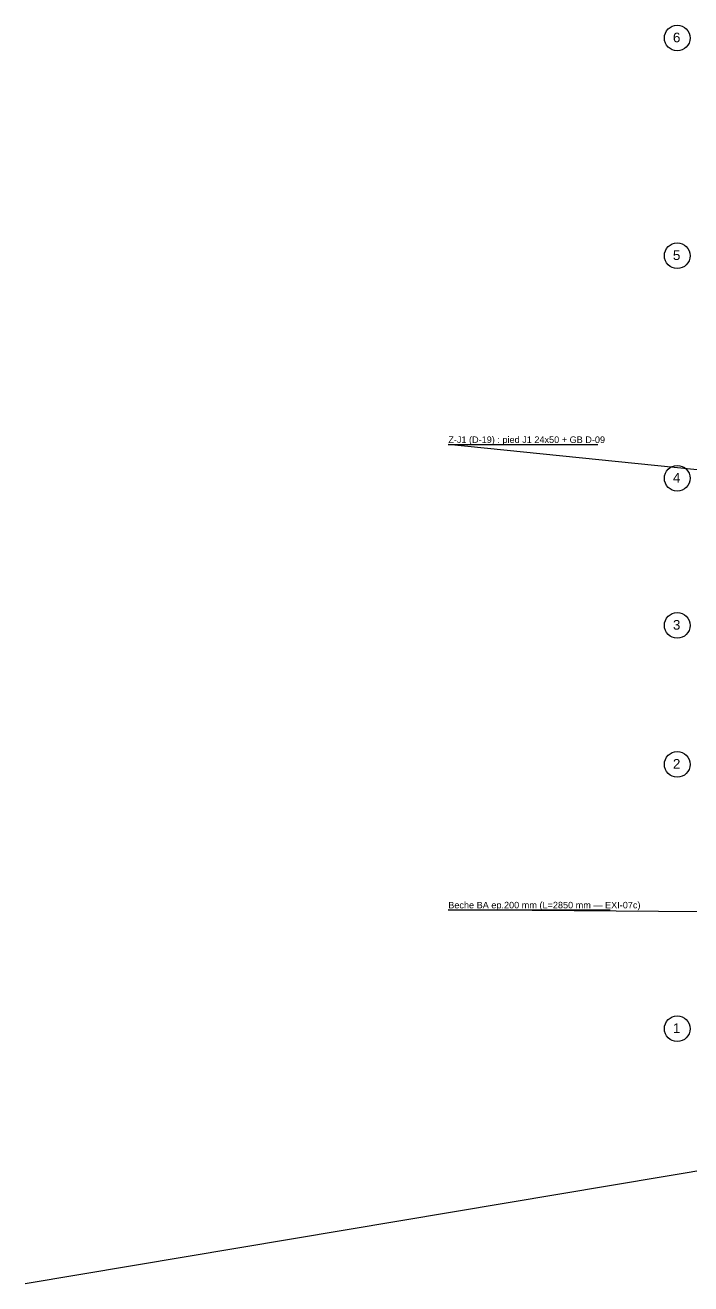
# Model space of a CAD drawing. Header units: centimetres. Extents: x 7169 to 12020, y 3983 to 6520.
# Drawn here: x 7169 to 8414, y 3983 to 6336 of the extents above; entities that cross this region are included whole.
import ezdxf

# ---------------------------------------------------------------- set-up
doc = ezdxf.new("R2010")
doc.units = ezdxf.units.CM
for name, color, linetype in [('070_trait-fin', 9, 'Continuous'), ('FOND-AXES', 1, 'Continuous'), ('FOND-COFFRAGE', 5, 'Continuous'), ('FOND-HYP-D19', 6, 'Continuous')]:
    doc.layers.add(name, color=color, linetype=linetype)
doc.styles.get("Standard").update_dxf_attribs({"font": 'arial.ttf'})

msp = doc.modelspace()

# ---------------------------------------------------------------- linework, layer by layer
at = {"layer": '070_trait-fin'}
msp.add_line((10659, 4569.3), (7169.1, 3983.1), dxfattribs=at)
at = {"layer": 'FOND-AXES'}
for centre in [(8388, 6312), (8388, 5905), (8388, 5489), (8388, 5214), (8388, 4954.1), (8388, 4460)]:
    msp.add_circle(centre, 24, dxfattribs=at)
at = {"layer": 'FOND-COFFRAGE'}
msp.add_lwpolyline([(8667.4, 4676.5), (7960, 4682), (8262.6, 4682)], dxfattribs=at)
at = {"layer": 'FOND-HYP-D19'}
msp.add_lwpolyline([(8945.5, 5452.1), (7960, 5552), (8239.9, 5552)], dxfattribs=at)

# ---------------------------------------------------------------- texts
at = {"layer": 'FOND-AXES'}
for s, p in [('6', (8380, 6304)), ('5', (8380, 5897)), ('4', (8380, 5481)), ('3', (8380, 5206)), ('2', (8380, 4946.1)), ('1', (8380, 4452))]:
    msp.add_text(s, height=18, dxfattribs=at).set_placement(p)
at = {"layer": 'FOND-COFFRAGE'}
msp.add_text('Beche BA ep.200 mm (L=2850 mm — EXI-07c)', height=12.2, dxfattribs=at).set_placement((7960, 4685))
at = {"layer": 'FOND-HYP-D19'}
msp.add_text('Z-J1 (D-19) : pied J1 24x50 + GB D-09', height=12.2, dxfattribs=at).set_placement((7960, 5555))

doc.saveas('drawing.dxf')
